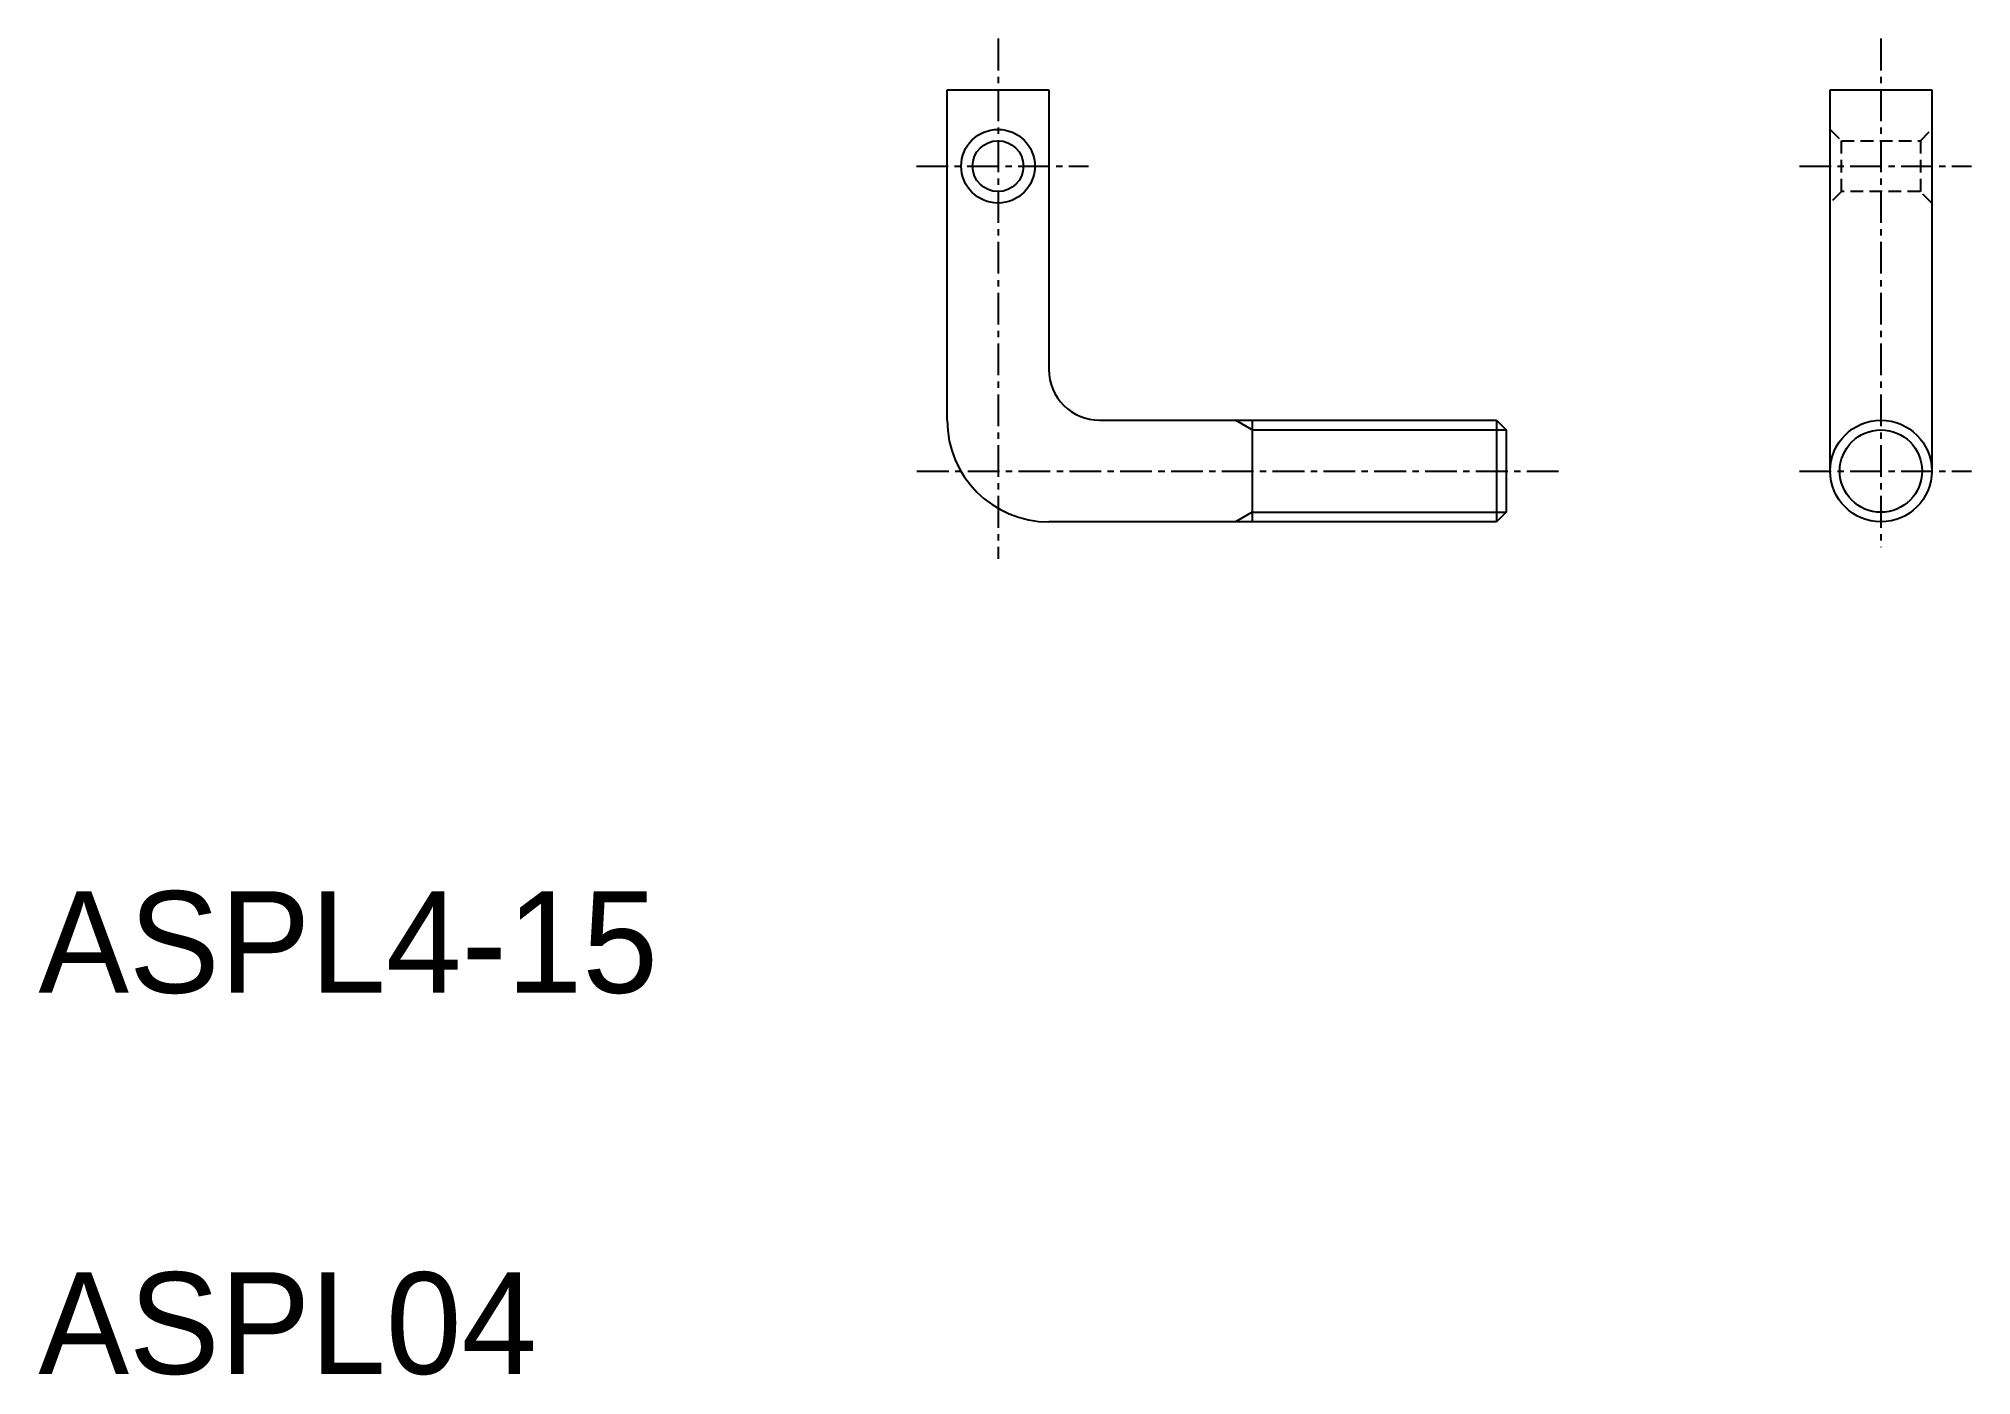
# Model space of a CAD drawing. Extents: x 10 to 86.1, y 9.9 to 62.6.
import ezdxf

# ---------------------------------------------------------------- set-up
doc = ezdxf.new("R2010")
doc.units = 0
doc.linetypes.add('CENTER', pattern=[2, 1.25, -0.25, 0.25, -0.25])
doc.linetypes.add('DASHED', pattern=[0.75, 0.5, -0.25])
doc.layers.get('0').update_dxf_attribs({"linetype": 'CONTINUOUS'})
doc.layers.add('CENTER', color=1, linetype='CENTER')

msp = doc.modelspace()

# ---------------------------------------------------------------- linework, layer by layer
at = {"color": 7, "linetype": 'CONTINUOUS'}
for p, q in [((45.767, 47.536), (45.767, 60.536)), ((45.767, 60.536), (49.767, 60.536)), ((49.767, 60.536), (49.767, 49.536)), ((80.516, 45.536), (80.516, 60.536)), ((80.516, 60.536), (84.516, 60.536)), ((84.516, 60.536), (84.516, 45.536)), ((51.767, 47.536), (67.388, 47.536)), ((57.767, 47.536), (57.767, 43.536)), ((67.388, 47.536), (67.388, 43.536)), ((67.388, 47.536), (67.767, 47.157)), ((67.767, 47.157), (67.767, 43.915)), ((67.388, 43.536), (49.767, 43.536)), ((67.767, 43.915), (67.388, 43.536))]:
    msp.add_line(p, q, dxfattribs=at)
at = {"color": 3, "linetype": 'DASHED'}
for p, q in [((80.516, 58.986), (80.966, 58.536)), ((84.066, 58.536), (84.516, 58.986)), ((80.966, 58.536), (84.066, 58.536)), ((80.966, 56.536), (80.966, 58.536)), ((84.066, 58.536), (84.066, 56.536)), ((80.966, 56.536), (80.516, 56.086)), ((84.066, 56.536), (80.966, 56.536)), ((84.516, 56.086), (84.066, 56.536))]:
    msp.add_line(p, q, dxfattribs=at)
at = {"color": 3, "linetype": 'CONTINUOUS'}
for p, q in [((57.767, 47.157), (57.111, 47.536)), ((57.767, 47.157), (67.767, 47.157)), ((57.767, 43.915), (57.111, 43.536)), ((57.767, 43.915), (67.767, 43.915))]:
    msp.add_line(p, q, dxfattribs=at)
at = {"color": 7, "linetype": 'CONTINUOUS'}
for centre, radius in [((47.767, 57.536), 1.45), ((47.767, 57.536), 1), ((82.516, 45.536), 2)]:
    msp.add_circle(centre, radius, dxfattribs=at)
at = {"color": 3, "linetype": 'CONTINUOUS'}
msp.add_circle((82.516, 45.536), 1.621, dxfattribs=at)
at = {"color": 7, "linetype": 'CONTINUOUS'}
for centre, radius in [((51.767, 49.536), 2), ((49.767, 47.536), 4)]:
    msp.add_arc(centre, radius, 180, 270, dxfattribs=at)
at = {"layer": 'CENTER', "color": 1, "linetype": 'CENTER'}
for p, q in [((47.767, 62.556), (47.767, 42.079)), ((82.516, 62.556), (82.516, 42.536)), ((44.558, 57.536), (51.324, 57.536)), ((79.307, 57.536), (86.073, 57.536)), ((44.576, 45.536), (69.84, 45.536)), ((79.307, 45.536), (86.073, 45.536))]:
    msp.add_line(p, q, dxfattribs=at)

# ---------------------------------------------------------------- texts
at = {"color": 7, "linetype": 'CONTINUOUS'}
for s, p in [('ASPL4-15', (10, 25)), ('ASPL04', (10, 10))]:
    msp.add_text(s, height=4, dxfattribs=at).set_placement(p)

doc.saveas('drawing.dxf')
